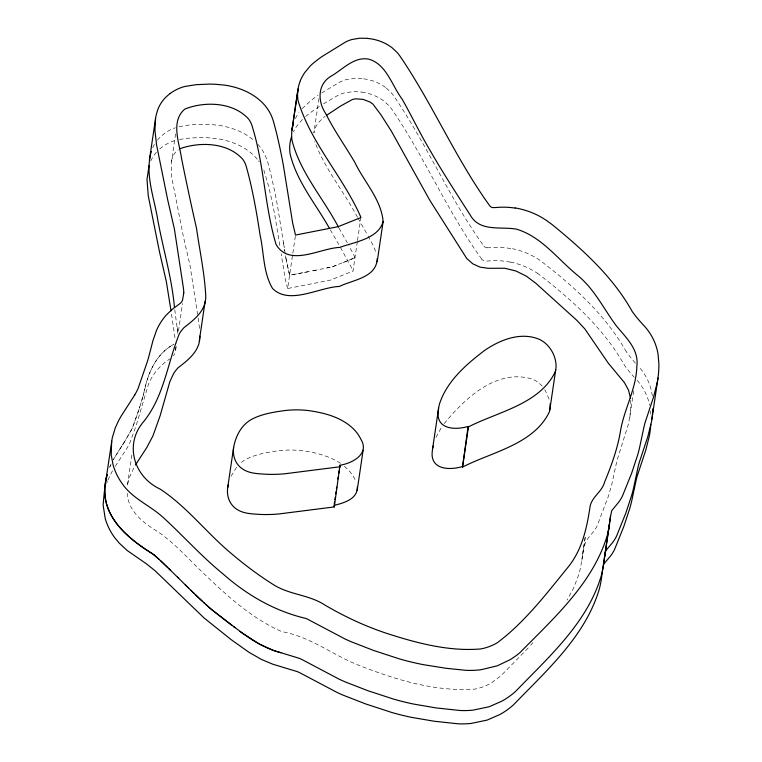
<?xml version="1.0" encoding="UTF-8"?>
<svg xmlns="http://www.w3.org/2000/svg" width="762" height="762" viewBox="0 0 762 762"><rect width="100%" height="100%" fill="white"/><g stroke="black" fill="none" stroke-linecap="round" stroke-linejoin="round"><path stroke-width="0.57" stroke-dasharray="3.81 2.86" d="M175.879 346.958L174.584 353.882A11.754 10.906 8.4 0 1 173.365 355.749M633.784 390.954L628.564 423.682L616.944 460.648L611.867 484.041L608.419 496.148L596.865 526.504L594.093 530.99L588.207 537.972L585.245 543.192L583.54 548.764L580.587 567.633L578.758 574.719L573.548 588.264L567.033 600.094M629.888 417.357L630.926 406.575L630.707 400.26M175.584 133.845L171.212 163.801L171.479 176.089L183.261 236.01L189.957 265.1L197.615 314.515M131.883 454.943L127.311 485.937L128.93 478.45L134.255 466.992M175.66 350.129L176.641 343.481M178.47 331.089L182.537 303.533M357.33 241.659L352.997 271.034L330.356 280.13L287.626 288.541L295.513 235.058M318.945 98.527L313.868 132.959C314.754 125.997 319.783 120.453 325.155 116.357M357.502 240.506L360.893 217.551M582.587 554.526L585.206 536.705M581.873 560.327L585.264 537.372M171.517 161.401C172.155 156.886 174.317 152.457 178.146 149.838M172.393 345.129C154.905 355.187 147.476 374.933 143.666 393.678M143.923 392.659L143.408 394.697M144.551 390.106L144.799 389.087M144.932 388.572C148.533 371.342 156.867 354.149 172.612 344.967M139.532 407.832L143.542 394.192M143.075 396.002L143.285 395.211M142.97 396.402L140.713 404.05M122.815 444.475L132.112 428.777L139.932 406.575M139.141 409.099L132.559 427.768L124.806 441.484M106.594 483.518L107.385 481.346M109.585 467.439L111.442 463.267L109.842 466.83M107.871 480.136L111.9 471.935A119.825 111.176 8.4 0 1 113.128 469.811M435.931 437.35L441.455 427.406M231.105 476.231L236.858 466.83M115.272 466.315L126.816 448.475A79.124 73.419 8.4 0 0 130.15 442.084L136.379 424.929L148.466 384.238A62.713 58.188 8.4 0 1 158.467 368.446L164.344 362.817L169.774 358.902M120.644 447.742L113.233 459.772L122.387 445.132M124.463 441.998L121.949 445.78M121.082 447.094L121.51 446.437M444.17 423.643C464.963 398.24 497.176 367.856 532.819 379.276A26.68 24.755 8.4 0 1 539.486 383.467L542.325 386.258M530.609 645.309L532.933 642.661M302.028 108.633L312.315 99.412A166.049 154.067 8.4 0 1 316.059 96.717L317.964 95.412M528.237 647.929L500.939 675.78L491.176 683.057A50.073 46.463 8.4 0 1 474.821 689.115C434.578 691.944 394.754 679.437 357.645 664.845C332.022 654.434 309.629 636.527 281.854 631.65C251.479 618.363 226.39 595.217 202.711 572.491C187.976 558.508 174.45 542.935 157.505 531.505C143.313 522.894 128.264 511.331 127.159 493.319M302.409 119.424L296.904 125.987A47.873 44.415 8.4 0 0 293.446 131.893M305.581 116.491L310.344 112.728A166.049 154.067 8.4 0 1 314.096 110.033L319.754 106.232M159.715 149L162.182 147.018A42.386 39.329 8.4 0 1 175.832 140.265M173.041 344.643L173.46 344.31L172.831 344.815M321.726 92.916L339.833 82.067A33.814 31.375 8.4 0 1 347.158 79.4L355.702 78.296L363.684 78.734M323.479 103.87L337.871 95.383A33.814 31.375 8.4 0 1 345.196 92.707L353.73 91.602L361.721 92.04M354.882 257.766L354.959 257.727A24.841 23.05 8.4 0 0 354.187 255.718L348.929 245.735M313.401 270.71L332.318 266.824L337.175 264.957M332.318 266.824L354.863 257.775L341.719 263.233M178.994 126.635L190.148 124.863L203.168 124.282A133.493 123.863 8.4 0 1 209.874 124.473L218.723 125.311A68.542 63.598 8.4 0 1 223.323 126.121C234.486 128.53 245.507 132.969 254.127 140.627M316.087 270.158L289.589 275.234L286.141 259.566M326.888 267.929L329.603 267.376M308.058 271.796L289.589 275.234L285.845 257.747M179.441 139.398L190.776 137.951L201.206 137.589A133.493 123.863 8.4 0 1 207.912 137.779L216.751 138.617A68.542 63.598 8.4 0 1 221.361 139.427C235.201 142.37 249.041 148.685 257.927 160.068M487.07 247.783L489.68 247.745A72.866 67.608 8.4 0 1 505.968 247.821L512.416 248.822M510.454 262.128L503.996 261.137A72.866 67.608 8.4 0 0 487.718 261.052L485.108 261.09A4.81 4.467 8.4 0 1 481.784 259.232M340.538 463.334C329.032 455.867 315.392 452.399 301.923 450.675A92.774 86.077 8.4 0 0 278.644 450.771C267.281 452.304 255.651 454.209 245.421 459.648A33.728 31.299 8.4 0 0 239.916 463.658M537.21 273.063C570.9 298.914 603.38 327.765 624.421 365.208A138.617 128.616 8.4 0 0 634.213 377.276M386.277 88.03L391.239 92.697A38.967 36.157 8.4 0 1 392.392 94.088L392.573 94.326A57.045 52.93 8.4 0 1 393.44 95.46C426.453 143.456 449.066 197.729 483.222 245.116A16.126 14.964 8.4 0 0 483.66 245.755L483.775 245.907M344.414 466.22L349.548 471.24A40.072 37.186 8.4 0 1 354.873 479.308L355.825 481.422M257.851 144.323C264.814 151.609 267.891 161.42 270.043 171.021A620.83 576.034 8.4 0 1 277.435 205.578L284.293 247.793M481.813 259.213L481.689 259.061A16.126 14.964 8.4 0 1 481.251 258.423C447.075 211.055 424.51 156.753 391.478 108.766A57.045 52.93 8.4 0 0 390.611 107.633L390.43 107.394A38.967 36.157 8.4 0 0 389.277 106.013L384.305 101.336A44.463 41.253 8.4 0 0 361.702 92.145M258.575 160.915L259.194 161.763M626.393 351.892C605.304 314.496 572.986 285.483 539.172 259.756A73.152 67.875 8.4 0 0 512.445 248.726M544.801 389.506L549.354 399.736M330.337 229.857L338.757 244.412M357.53 217.322C344.005 191.691 324.898 168.954 314.716 141.627M358.035 218.208L367.055 234.163M339.052 228.19L347.301 242.802M340.404 247.336L352.225 269.024A24.841 23.05 8.4 0 1 353.006 271.034M368.027 235.944L372.885 244.869L376.39 253.26M263.843 170.088L268.072 184.337A620.83 576.034 8.4 0 1 275.473 218.885L280.025 246.812M287.607 288.541L285.14 278.597L281.149 253.803M283.493 242.821L285.074 252.765M286.007 258.747L285.54 255.756M284.607 249.784L284.759 250.774M652.348 395.992L652.11 394.373A59.255 54.978 8.4 0 0 639.147 367.065M171.526 314.163L175.231 339.633M198.13 318.04L199.52 328.441M174.784 309.715L177.841 333.385M177.365 327.431L177.841 333.118M650.586 410.918L650.862 414.166M295.418 118.586A47.873 44.415 8.4 0 1 298.875 112.681M363.674 78.838A44.463 41.253 8.4 0 1 386.315 87.982M487.061 247.84A4.81 4.467 8.4 0 1 483.746 245.926M635.432 363.131A138.617 128.616 8.4 0 1 626.412 351.882M152.705 147.733A38.891 36.081 8.4 0 1 154.791 143.808M157.391 140.16A38.891 36.081 8.4 0 1 160.534 136.76L164.144 133.712A42.386 39.329 8.4 0 1 175.279 127.768M510.473 262.042A73.152 67.875 8.4 0 1 537.172 273.11M637.184 380.371A59.255 54.978 8.4 0 1 649.662 405.203M150.733 161.049A38.891 36.081 8.4 0 1 156.391 152.324"/><path stroke-width="1.14" d="M179.832 148.733C199.901 141.58 227.667 142.313 242.773 159.315A24.213 22.469 8.4 0 1 246.202 166.297C252.574 188.909 256.584 212.112 260.118 235.315C264.052 252.965 263.1 272.472 272.501 288.407C289.303 305.476 318.916 287.236 339.385 286.445C353.044 279.787 376.666 277.654 377.219 258.547M383.134 221.494C381.19 199.33 364.046 181.785 354.73 162.192C345.119 145.875 334.089 130.388 325.622 113.424C317.592 101.498 317.344 84.115 331.089 76.181C342.881 69.39 354.225 56.15 369.056 59.217C386.744 64.57 391.906 85.649 402.145 99.127C411.88 116.424 420.481 134.341 430.654 151.4C443.074 172.974 456.619 193.872 470.078 214.808C479.574 232.267 500.672 226.304 516.484 229.152C541.744 236.706 557.955 259.509 577.758 275.492C594.35 289.036 603.618 308.658 616.115 325.565C625.821 337.528 639.128 349.282 636.851 366.398C636.232 389.372 623.735 409.689 620.297 432.159C617.287 449.409 611.286 465.934 604.599 482.051C602.247 491.452 592.512 496.376 590.198 505.768C587.007 527.352 582.368 549.402 568.29 566.89C546.402 593.703 525.008 622.049 497.11 642.88A50.073 46.463 8.4 0 1 480.755 648.938C450.313 651.548 419.662 643.814 390.782 634.689C367.741 627.412 345.71 617.306 324.898 605.057C309.686 594.979 290.522 594.827 274.968 585.607C257.861 575.015 241.783 562.699 226.628 549.488C204.168 529.714 185.318 505.654 160.153 489.09C134.56 477.298 124.216 445.656 142.58 422.9C164.097 397.354 167.288 363.303 179.432 333.565A40.767 37.824 8.4 0 1 184.137 327.498C194.443 319.526 206.254 310.486 205.74 295.885C204.607 273.282 199.739 250.974 196.558 228.571C191.233 205.149 186.214 181.661 181.48 158.105C179.251 142.523 170.431 121.196 184.861 109.042C204.988 101.079 233.372 102.041 248.707 119.139A24.213 22.469 8.4 0 1 252.136 126.121C264.224 164.706 264.528 205.978 276.082 244.497C289.55 267.338 319.811 248.193 339.747 247.402C354.454 241.973 378.362 238.916 383.134 221.494L377.2 261.671M227.705 487.556C226.895 493.024 227.876 498.834 230.953 503.472A21.098 19.574 8.4 0 0 235.629 508.464C242.849 513.95 252.336 513.874 260.975 514.474A133.741 124.092 8.4 0 0 278.854 513.959L334.299 506.921L339.966 465.239C352.377 463.286 370.037 453.895 360.807 439.131A40.072 37.186 8.4 0 0 355.483 431.063C343.51 417.643 325.031 412.833 307.858 410.499A92.774 86.077 8.4 0 0 284.569 410.594C273.215 412.128 261.576 414.033 251.355 419.471A33.728 31.299 8.4 0 0 245.85 423.482C239.058 429.654 235.258 438.483 233.639 447.38L227.705 487.556L228.209 484.965M233.639 447.38C232.829 452.847 233.81 458.657 236.887 463.296A21.098 19.574 8.4 0 0 241.564 468.287C248.783 473.774 258.27 473.697 266.91 474.297A133.741 124.092 8.4 0 0 284.778 473.783L340.233 466.744M135.445 465.03L146.714 447.665L152.952 435.864L160.096 415.823L169.85 381.667L173.507 373.742A40.767 37.824 8.4 0 1 178.203 367.675C188.509 359.702 200.32 350.663 199.815 336.061M334.032 505.416C343.681 502.987 357.597 499.186 357.311 487.108M151.276 151.486C144.685 174.25 154.219 197.558 157.763 219.904C163.097 249.164 171.85 277.73 174.46 307.496M602.323 571.91L601.399 578.977A133.455 123.825 8.4 0 1 599.437 588.635C585.568 636.051 546.754 670.35 513.55 704.783A79.667 73.914 8.4 0 1 499.977 714.489L487.128 720.08L471.126 723.433A81.039 75.19 8.4 0 1 457.943 723.795L434.035 721.214L411.47 717.347A246.136 228.371 8.4 0 1 391.42 712.356L365.741 703.964L343.319 695.239A240.659 223.285 8.4 0 1 337.128 692.477L299.914 672.798A41.119 38.157 8.4 0 0 297.332 671.636L272.948 664.254L261.442 659.444L249.06 652.358L231.362 639.794L204.159 618.039L155.115 570.795L146.456 563.861L127.273 550.574L119.177 543.058L114.548 537.439A64.665 59.998 8.4 0 1 105.251 518.627L103.108 505.035L104.384 491.29M134.712 394.992L121.025 416.328A112.433 104.318 8.4 0 0 118.548 420.748L115.281 427.863L112.281 437.798L105.728 481.384C99.108 515.922 128.149 538.458 153.772 554.688M111.662 441.208L111.223 455L113.147 465.144A64.665 59.998 8.4 0 0 122.444 483.956C132.34 498.31 148.99 504.996 161.754 516.217A107.833 100.051 8.4 0 1 163.811 518.027C183.709 536.315 201.759 556.612 222.752 573.691C246.793 594.97 274.634 611.105 305.914 618.439A41.415 38.424 8.4 0 1 307.81 619.316L345.024 638.985A240.659 223.285 8.4 0 0 351.225 641.756L373.647 650.472L399.326 658.863A248.45 230.515 8.4 0 0 423.863 664.75L446.475 668.341L465.839 670.312A80.905 75.067 8.4 0 0 481.365 669.674L497.243 665.826L509.854 659.806A76.533 71.009 8.4 0 0 519.913 652.653C553.926 618.058 593.055 583.092 607.333 535.143A133.455 123.825 8.4 0 0 609.295 525.494L610.219 518.427A80.524 74.714 8.4 0 1 610.448 516.76L611.734 510.645L617.992 503.034A43.424 40.291 8.4 0 0 622.43 496.1L631.688 473.107L637.623 455.105A184.956 171.612 8.4 0 0 639.556 447.704L643.985 426.863A126.73 117.577 8.4 0 1 645.109 422.558L653.672 396.678L657.311 382.219A114.157 105.918 8.4 0 0 658.692 370.827A102.899 95.479 8.4 0 0 658.892 363.931L658.044 354.197A59.255 54.978 8.4 0 0 643.699 325.364A138.617 128.616 8.4 0 1 632.346 311.706C613.324 277.558 584.473 251.193 554.603 226.59A110.595 102.613 8.4 0 0 551.012 223.733L546.316 220.38A73.447 68.142 8.4 0 0 515.16 207.931M105.728 481.384L107.166 474.612C96.269 511.245 124.377 536.696 152.619 553.755M170.078 93.535L166.459 96.584A38.891 36.081 8.4 0 0 157.753 109.709L156.315 114.557A61.579 57.14 8.4 0 0 155.572 118.367L154.924 130.169L156.524 144.685L167.754 200.111L174.393 228.962L183.29 287.255A49.616 46.034 8.4 0 1 183.785 292.951M149.428 160.049L155.572 118.367M199.244 341.214L205.178 301.038M292.103 129.188L298.037 89.011M291.97 130.178L297.894 90.002M334.204 504.273L334.547 501.977M334.88 499.682L335.223 497.386M335.728 493.938L336.071 491.642M336.404 489.347L336.747 487.051M337.937 479.012L338.271 476.717M338.785 473.278L339.119 470.983M339.461 468.687L339.966 465.239M357.178 490.404L363.112 450.228M432.673 448.313L438.607 408.137M462.524 467.087L468.087 426.453C455.105 430.301 435.531 429.568 438.274 410.48A52.73 48.93 8.4 0 1 439.598 403.603C447.103 380.99 466.23 364.341 484.68 350.387C500.043 339.852 520.389 331.746 538.753 339.1A26.68 24.755 8.4 0 1 545.421 343.291C551.812 348.91 555.908 357.273 556.079 365.817A26.365 24.47 8.4 0 1 555.25 371.818C539.687 404.26 497.834 411.747 468.459 426.911L462.524 467.087C491.9 451.923 533.752 444.437 549.316 411.994A26.365 24.47 8.4 0 0 550.145 405.994L550.069 403.936M549.773 410.023L555.708 369.846M604.428 557.536L610.533 516.169M213.208 610.895L242.192 632.984L259.27 643.985L273.444 650.424L299.295 658.33A41.119 38.157 8.4 0 1 301.885 659.492L339.09 679.161A240.659 223.285 8.4 0 0 345.291 681.933L367.713 690.648L393.392 699.04A246.136 228.371 8.4 0 0 413.433 704.031L435.997 707.908L459.905 710.489A81.039 75.19 8.4 0 0 473.097 710.127L489.09 706.774L501.91 701.145A79.667 73.914 8.4 0 0 515.522 691.477C548.707 657.034 587.54 622.745 601.399 575.32A133.455 123.825 8.4 0 0 603.361 565.671L609.581 523.627M651.901 419.233L657.987 378M603.133 566.652L604.285 558.603A80.524 74.714 8.4 0 1 604.514 556.936M604.599 556.336L605.657 551.116A9.515 8.83 8.4 0 1 606.533 549.773M603.028 567.252L602.552 570.243A80.524 74.714 8.4 0 0 602.38 571.443M149.066 165.602L146.999 179.422L148.247 195.777L159.515 251.955L166.335 281.588L171.031 310.848M606.523 549.764L612.057 543.211A43.424 40.291 8.4 0 0 616.496 536.277L625.754 513.283L631.688 495.281A184.956 171.612 8.4 0 0 633.622 487.88L638.27 466.125A122.13 113.319 8.4 0 1 639.175 462.734L647.738 436.855L651.377 422.396A114.157 105.918 8.4 0 0 652.539 413.899M326.622 115.281L340.357 106.175L352.663 99.374L355.93 98.812L363.122 99.393L370.008 102.032L372.894 104.061L380.752 114.519L391.249 130.95L429.901 200.444L466.725 258.461L472.802 263.833L479.984 267.11L488.109 268.291L504.815 268.253L516.036 271.034L526.304 276.13L535.772 283.216L576.891 320.383L584.825 328.898L608.133 362.96L624.411 382.591L628.536 390.182L630.526 398.183M462.153 466.63C449.17 470.478 429.597 469.744 432.34 450.656A52.73 48.93 8.4 0 1 433.111 446.018M367.627 38.319L359.635 38.224L352.025 39.5A33.785 31.347 8.4 0 0 345.767 41.9L321.993 56.55A166.049 154.067 8.4 0 0 318.24 59.236L313.477 63.008A58.617 54.388 8.4 0 0 310.305 65.942L304.81 72.495A47.444 44.025 8.4 0 0 300.304 80.753M515.141 208.083L511.902 207.655A72.866 67.608 8.4 0 0 495.614 207.569L492.643 207.55M280.902 652.748C265.852 648.853 252.403 640.604 240.03 631.412M233.324 626.488L235.001 627.717M231.648 625.25L211.588 609.524M153.314 554.317L154.229 555.06M154 554.869L161.43 561.499M154.457 555.25L159.468 559.66M212.808 610.553L209.979 608.143M211.188 609.181L208.388 606.752M209.579 607.8L206.654 605.209M207.988 606.4L205.588 604.247M206.121 604.733L203.454 602.294M204.511 603.275L195.339 594.646M201.863 600.827L202.387 601.313M200.806 599.837L201.33 600.332M160.649 560.756L170.659 570.414M199.234 598.351L200.282 599.342M161.811 561.87L164.906 564.832M198.711 597.856L193.11 592.484M166.059 565.947L167.211 567.061M190.881 590.321L194.224 593.569M168.364 568.176L178.66 578.291M191.995 591.407L187.557 587.073M185.347 584.902L188.671 588.159M186.452 585.988L177.517 577.158M329.479 228.41C315.849 203.978 296.742 181.67 290.132 153.972A38.672 35.881 8.4 0 1 289.76 150.752A43.491 40.357 8.4 0 1 291.56 136.646M338.499 227.219C323.336 198.253 300.333 172.803 292.094 140.665A38.672 35.881 8.4 0 1 291.722 137.446A43.491 40.357 8.4 0 1 292.951 125.263M334.137 505.978L334.299 506.921M183.775 292.951L182.48 300.39A12.068 11.201 8.4 0 1 180.165 303.409L172.241 309.334L166.373 314.963A62.713 58.188 8.4 0 0 156.362 330.756L152.962 340.643L148.371 358.207A108.88 101.032 8.4 0 1 147.437 361.35L138.046 388.601A79.124 73.419 8.4 0 1 134.712 394.983M293.218 124.301A43.491 40.357 8.4 0 1 293.522 123.339M652.882 408.746A102.899 95.479 8.4 0 1 652.767 411.004M652.758 411.004A114.157 105.918 8.4 0 1 652.634 412.823M650.796 424.31A114.157 105.918 8.4 0 1 649.424 435.712L645.776 450.161L637.213 476.05A122.13 113.319 8.4 0 0 636.308 479.441L631.66 501.186A184.956 171.612 8.4 0 1 629.717 508.587L623.792 526.59L614.524 549.583A43.424 40.291 8.4 0 1 610.086 556.517L604.552 563.08A9.515 8.83 8.4 0 0 603.656 564.404M170.097 93.555A42.386 39.329 8.4 0 1 184.918 86.449L196.072 84.687L209.102 84.106A133.493 123.863 8.4 0 1 215.808 84.296L224.657 85.134A68.542 63.598 8.4 0 1 229.257 85.944C247.688 89.573 266.529 100.574 272.748 119.263A76.276 70.78 8.4 0 1 273.472 121.529L275.977 130.845A620.83 576.034 8.4 0 1 283.369 165.402L292.741 223.476L295.513 235.058L338.252 226.647L360.893 217.551A24.841 23.05 8.4 0 0 360.121 215.541C342.271 175.717 310.515 142.599 298.028 100.489A38.672 35.881 8.4 0 1 297.742 98.317A43.272 40.148 8.4 0 1 300.342 80.772M492.633 207.588A4.648 4.315 8.4 0 1 489.814 205.892C455.619 158.525 432.806 104.356 400.031 56.197A65.856 61.103 8.4 0 0 398.507 54.15L398.326 53.912A38.967 36.157 8.4 0 0 397.173 52.521L392.211 47.854A44.529 41.319 8.4 0 0 367.617 38.443"/></g></svg>
